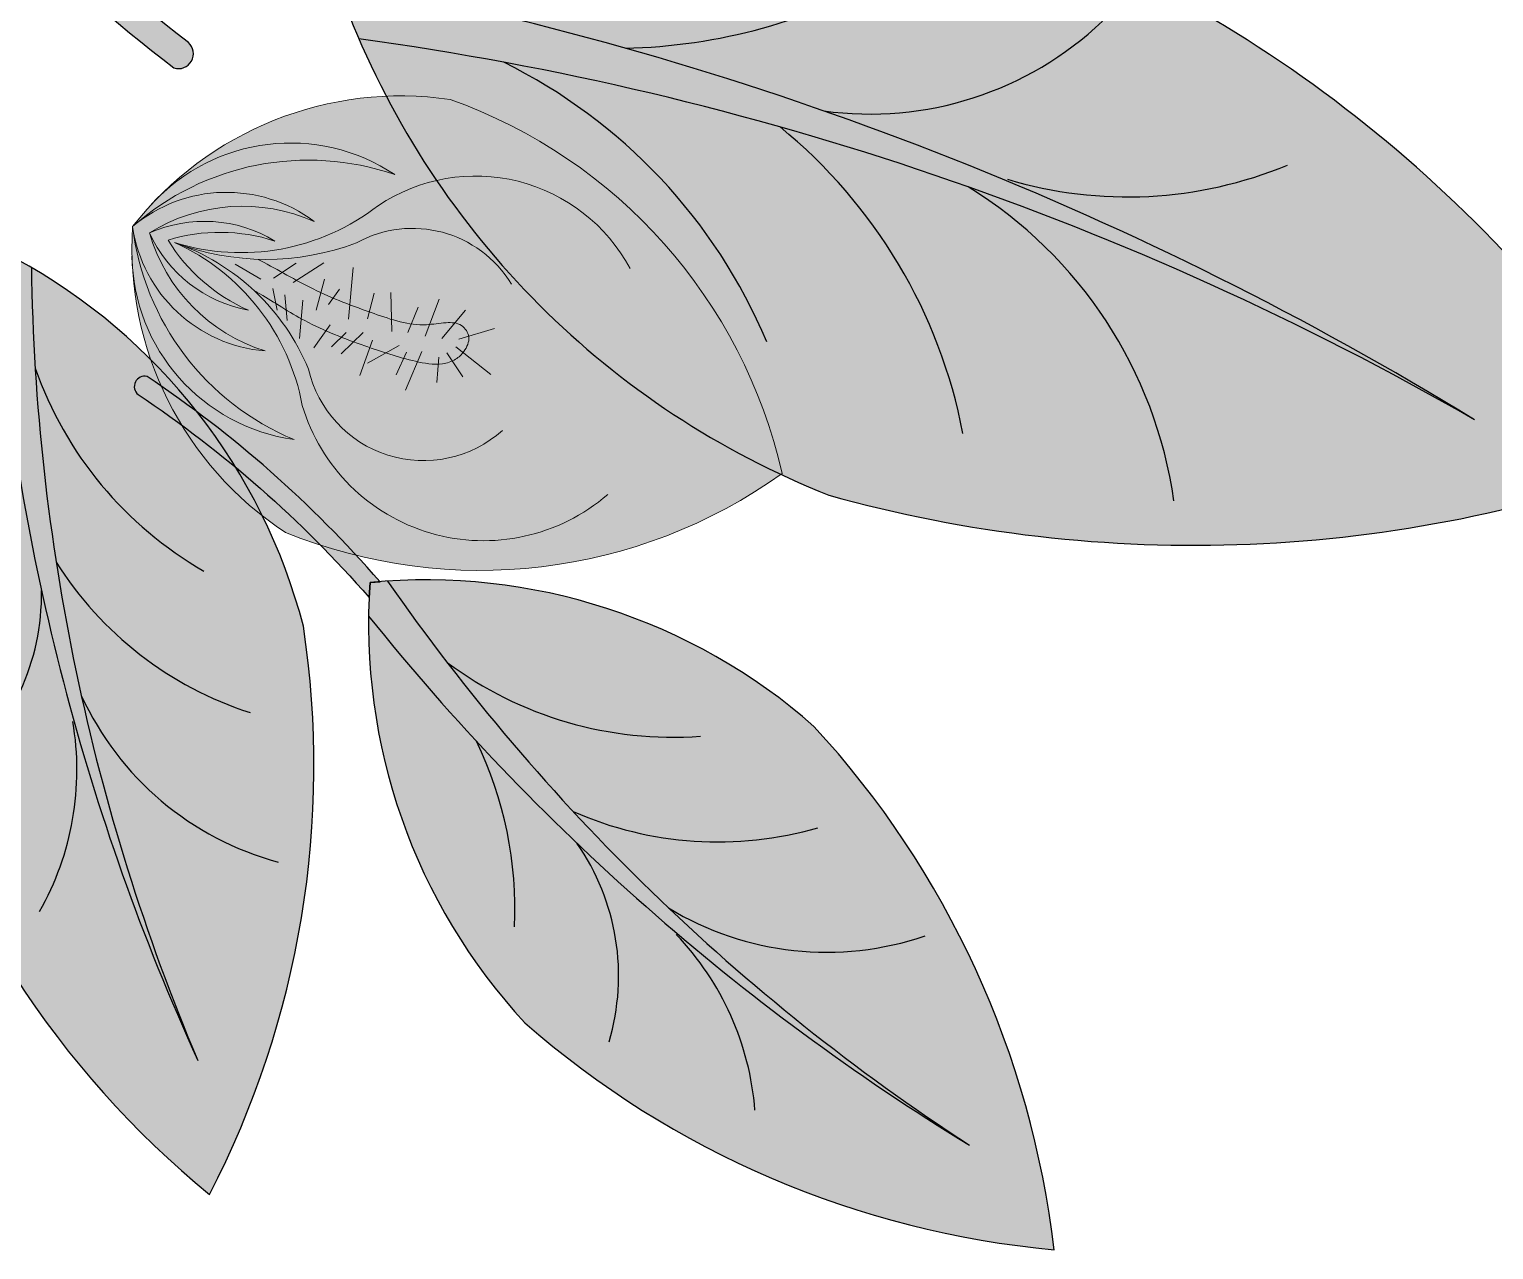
# Model space of a CAD drawing. Header units: inches. Extents: x 9636 to 21597, y -10243 to 557.
# Drawn here: x 14536.9 to 14550.61, y -8242.06 to -8230.63 of the extents above; entities that cross this region are included whole.
import ezdxf

# ---------------------------------------------------------------- set-up
doc = ezdxf.new("R2010")
doc.units = ezdxf.units.IN
doc.header["$MEASUREMENT"] = 0
doc.layers.add('MESA', color=7, linetype='Continuous')

# ---------------------------------------------------------------- blocks, each defined once
blk = doc.blocks.new('FF')
at = {"layer": 'MESA', "ltscale": 0.8}
h = blk.add_hatch(color=35, dxfattribs=at)
h.dxf.hatch_style = 1
h.set_gradient(color1=(179, 116, 77), color2=(114, 74, 49), one_color=1, tint=0.3199999928474426, name='CURVED')
h.paths.add_polyline_path([(14537.81046363166, -8229.083437258581), (14537.96099793595, -8229.306963377834, -0.03310768506175343), (14536.36674567294, -8230.701965570528, -0.8090823413515376), (14536.23117684025, -8230.463504655223, 0.032777259300629)])
h.paths.add_polyline_path([(14539.35716609049, -8227.71373210775, -0.03310768506174779), (14537.96099793595, -8229.306963377834), (14537.81046363166, -8229.083437258581, 0.03277725930060161), (14539.19584872918, -8227.508813201752), (14539.22034249643, -8227.710405643213)])
h = blk.add_hatch(color=35, dxfattribs=at)
h.dxf.hatch_style = 1
h.set_gradient(color1=(179, 116, 77), color2=(114, 74, 49), one_color=1, tint=0.3199999928474426, name='CURVED')
h.paths.add_polyline_path([(14536.81131805871, -8229.368163304305), (14536.66024544816, -8229.59132595597, 0.03310768506175343), (14538.25113084106, -8230.990166569618, 0.8090823413515376), (14538.38727401938, -8230.752033095445, -0.032777259300629)])
h.paths.add_polyline_path([(14535.26792136086, -8227.994734263757, 0.03310768506174779), (14536.66024544816, -8229.59132595597), (14536.81131805871, -8229.368163304305, -0.03277725930060161), (14535.42973214993, -8227.790204760668), (14535.40475257496, -8227.991737581624)])
h = blk.add_hatch(color=85, dxfattribs=at)
h.dxf.hatch_style = 1
h.set_gradient(color1=(103, 159, 96), color2=(179, 207, 175), one_color=1, tint=0.75, name='INVCURVED')
h.paths.add_polyline_path([(14544.38362195503, -8234.990745098672, -0.1995123331975758), (14539.98406682063, -8230.718304237444, -0.0967495278531692), (14550.42713403592, -8234.284239229204, 0.08665420676483183), (14540.290036643, -8230.271352359214, -0.1924888780828612), (14546.18981151151, -8229.649046316355, -0.1586077411667837), (14552.2193437339, -8234.66402610462, -0.1586077411660197)])
h = blk.add_hatch(color=35, dxfattribs=at)
h.dxf.hatch_style = 1
h.set_gradient(color1=(179, 116, 77), color2=(114, 74, 49), one_color=1, tint=0.3199999928474426, name='CURVED')
h.paths.add_polyline_path([(14535.67365862035, -8230.486523323823), (14535.824115178, -8230.710101782119, 0.03310768506175343), (14537.71647271247, -8229.757917788605, 0.8090823413515376), (14537.54654781758, -8229.54258537901, -0.032777259300629)])
h.paths.add_polyline_path([(14533.82263078393, -8231.404170666305, 0.03310768506174779), (14535.824115178, -8230.710101782119), (14535.67365862035, -8230.486523323823, -0.03277725930060161), (14533.69347135203, -8231.177603037886), (14533.87103202314, -8231.276150819016)])
h = blk.add_hatch(color=85, dxfattribs=at)
h.dxf.hatch_style = 1
h.set_gradient(color1=(103, 159, 96), color2=(52, 80, 48), one_color=1, tint=0.25)
h.paths.add_polyline_path([(14550.42713403589, -8234.284239229186, 0.09674952785286056), (14539.98406682063, -8230.718304237445, -0.007527451123012324), (14539.89234654395, -8230.4958963588, -0.01429188129494994), (14540.290036643, -8230.271352359214, -0.08665420676455064)])
h = blk.add_hatch(color=7, dxfattribs=at)
h.dxf.hatch_style = 1
h.set_gradient(color1=(237, 238, 238), one_color=1, tint=1)
h.paths.add_polyline_path([(14543.94602374519, -8234.787526065329, 0.2569091805170801), (14540.83711615209, -8231.285414740196, 0.2403030205165218), (14538.09282917926, -8232.214131259536, -0.3583807301859824), (14540.32023990645, -8231.989416235552, 0.2702333190890776), (14537.86437250411, -8232.475479460081, -0.3489770048102109), (14539.56589555808, -8232.429177116397, 0.2509502793129825), (14538.02254269178, -8232.535610637027, -0.2453890551403372), (14539.19630440203, -8232.610810781163, 0.1532458537889449), (14538.19625472328, -8232.601650318798, 0.1518402250092038), (14538.9414311011, -8233.255450619377, 0.00137366511991412), (14538.94982352939, -8233.259158743418, -0.245389055139057), (14538.02254269181, -8232.535610636945, 0.2509502793127925), (14539.10540971737, -8233.640447805567, -0.3489770048638718), (14537.86437250394, -8232.475479460167, 0.2702333191166405), (14539.37709852169, -8234.47027322205, -0.358380731124288), (14537.86151211421, -8232.822592047998, 0.240303021013481), (14539.29575174871, -8235.339848901058, 0.2569091805174252)])
edge = h.paths.add_edge_path(flags=16)
edge.add_arc((14539.11253743001, -8230.387248069223), 2.395479541308428, 249.1008487088385, 250.6002093946035, ccw=False)
edge.add_arc((14537.55926327311, -8234.620440098804), 2.114123560077597, 69.00107138245801, 70.69998672081118, ccw=False)
edge.add_arc((14539.11253743002, -8230.387248069226), 2.395479541308428, 250.6002093942484, 268.1592820183261)
edge.add_spline(control_points=[(14539.03957554434, -8232.783558245756), (14539.04779016239, -8232.787707911095), (14539.12434451368, -8232.826728327476), (14539.19955912553, -8232.868312759687), (14539.26651651439, -8232.905543712614)], knot_values=[0.2471511740125481, 0.2471511740125481, 0.2471511740125481, 0.2471511740125481, 0.247785628570655, 0.2530743171580143, 0.2530743171580143, 0.2530743171580143, 0.2530743171580143], degree=3, periodic=0)
edge.add_spline(control_points=[(14539.26651651439, -8232.905543712614), (14539.31101870318, -8232.930288687356), (14539.35543225842, -8232.95507819675), (14539.40001185989, -8232.979341688662)], knot_values=[0.2436361292652643, 0.2436361292652643, 0.2436361292652643, 0.2436361292652643, 0.2471511740125481, 0.2471511740125481, 0.2471511740125481, 0.2471511740125481], degree=3, periodic=0)
edge.add_spline(control_points=[(14539.40001185989, -8232.979341688662), (14539.45096388302, -8233.007073520266), (14539.52618102662, -8233.046828576289), (14539.60268853449, -8233.083258081504), (14539.62728072487, -8233.094607462182)], knot_values=[0.2377304945037521, 0.2377304945037521, 0.2377304945037521, 0.2377304945037521, 0.2417479965750198, 0.2436361292652643, 0.2436361292652643, 0.2436361292652643, 0.2436361292652643], degree=3, periodic=0)
edge.add_spline(control_points=[(14539.62728072487, -8233.094607462182), (14539.66521062758, -8233.112112243105), (14539.70345318, -8233.128908702156), (14539.74200665221, -8233.145151592138)], knot_values=[0.2348183224622999, 0.2348183224622999, 0.2348183224622999, 0.2348183224622999, 0.2377304945037521, 0.2377304945037521, 0.2377304945037521, 0.2377304945037521], degree=3, periodic=0)
edge.add_spline(control_points=[(14539.74200665221, -8233.145151592138), (14539.79347108315, -8233.166833973562), (14539.84548954721, -8233.18752994112), (14539.89805792957, -8233.207607597986)], knot_values=[0.2309309092598198, 0.2309309092598198, 0.2309309092598198, 0.2309309092598198, 0.2348183224622999, 0.2348183224622999, 0.2348183224622999, 0.2348183224622999], degree=3, periodic=0)
edge.add_spline(control_points=[(14539.89805792957, -8233.207607597986), (14539.95836941803, -8233.230642610977), (14540.01940475724, -8233.252863749127), (14540.08115773311, -8233.274826911402)], knot_values=[0.2264708961110354, 0.2264708961110354, 0.2264708961110354, 0.2264708961110354, 0.2309309092598199, 0.2309309092598199, 0.2309309092598199, 0.2309309092598199], degree=3, periodic=0)
edge.add_spline(control_points=[(14540.08115773311, -8233.274826911402), (14540.09574092556, -8233.28001359298), (14540.16439447165, -8233.304296651944), (14540.23392834738, -8233.328423970806), (14540.28893648418, -8233.344904824253)], knot_values=[0.2215260703448321, 0.2215260703448321, 0.2215260703448321, 0.2215260703448321, 0.222579318859487, 0.2264708961110354, 0.2264708961110354, 0.2264708961110354, 0.2264708961110354], degree=3, periodic=0)
edge.add_spline(control_points=[(14540.28893648418, -8233.344904824253), (14540.35054356906, -8233.363362772407), (14540.41250811608, -8233.378675716034), (14540.47446451017, -8233.387456872802)], knot_values=[0.2171676473178, 0.2171676473178, 0.2171676473178, 0.2171676473178, 0.2215260703448321, 0.2215260703448321, 0.2215260703448321, 0.2215260703448321], degree=3, periodic=0)
edge.add_spline(control_points=[(14540.47446451017, -8233.387456872802), (14540.52136316382, -8233.3941038773), (14540.57826691255, -8233.397628168188), (14540.63493027849, -8233.393478484348), (14540.64490662099, -8233.392586246393)], knot_values=[0.2131642620453263, 0.2131642620453263, 0.2131642620453263, 0.2131642620453263, 0.2164634238997696, 0.2171676473178, 0.2171676473178, 0.2171676473178, 0.2171676473178], degree=3, periodic=0)
edge.add_spline(control_points=[(14540.64490662099, -8233.392586246393), (14540.69582559596, -8233.388032288656), (14540.77248533237, -8233.374871301407), (14540.85453137769, -8233.374667060894), (14540.88043471914, -8233.37899641743)], knot_values=[0.2077773224475375, 0.2077773224475375, 0.2077773224475375, 0.2077773224475375, 0.2113716592103856, 0.2131642620453263, 0.2131642620453263, 0.2131642620453263, 0.2131642620453263], degree=3, periodic=0)
edge.add_spline(control_points=[(14540.88043471914, -8233.37899641743), (14540.9028236742, -8233.382738396784), (14540.96250172869, -8233.402386252188), (14541.00393625715, -8233.462671088864), (14541.01096609137, -8233.502643263513)], knot_values=[0.203445163018474, 0.203445163018474, 0.203445163018474, 0.203445163018474, 0.2049945578871382, 0.2077773224475375, 0.2077773224475375, 0.2077773224475375, 0.2077773224475375], degree=3, periodic=0)
edge.add_spline(control_points=[(14541.01096609137, -8233.502643263513), (14541.01139275026, -8233.50506927852), (14541.01861914087, -8233.554614825793), (14540.99261306225, -8233.609103327597), (14540.96015452027, -8233.651524864335), (14540.95730544428, -8233.655097667839)], knot_values=[0.1996944706411438, 0.1996944706411438, 0.1996944706411438, 0.1996944706411438, 0.1998633638435843, 0.2031371852270858, 0.203445163018474, 0.203445163018474, 0.203445163018474, 0.203445163018474], degree=3, periodic=0)
edge.add_spline(control_points=[(14540.95730544428, -8233.655097667839), (14540.93744497799, -8233.680003126237), (14540.90639786691, -8233.709114435744), (14540.86891943041, -8233.729073277309), (14540.85848100617, -8233.733826180154)], knot_values=[0.1967564236367511, 0.1967564236367511, 0.1967564236367511, 0.1967564236367511, 0.1989032889930779, 0.1996944706411438, 0.1996944706411438, 0.1996944706411438, 0.1996944706411438], degree=3, periodic=0)
edge.add_spline(control_points=[(14540.85848100617, -8233.733826180154), (14540.82911563451, -8233.747197044899), (14540.78420919473, -8233.759017162574), (14540.73919348187, -8233.763034996695), (14540.7263572267, -8233.763630317208)], knot_values=[0.1936429904609736, 0.1936429904609736, 0.1936429904609736, 0.1936429904609736, 0.1958687424163022, 0.1967564236367511, 0.1967564236367511, 0.1967564236367511, 0.1967564236367511], degree=3, periodic=0)
edge.add_spline(control_points=[(14540.7263572267, -8233.763630317208), (14540.66117610752, -8233.766653290546), (14540.59595175881, -8233.755488913223), (14540.53162771607, -8233.741139129017)], knot_values=[0.1891354409754396, 0.1891354409754396, 0.1891354409754396, 0.1891354409754396, 0.1936429904609736, 0.1936429904609736, 0.1936429904609736, 0.1936429904609736], degree=3, periodic=0)
edge.add_spline(control_points=[(14540.53162771607, -8233.741139129017), (14540.52577873972, -8233.739834305115), (14540.48240885184, -8233.729951225509), (14540.43948838947, -8233.719072309828), (14540.40261933587, -8233.709047709473)], knot_values=[0.1860923947748148, 0.1860923947748148, 0.1860923947748148, 0.1860923947748148, 0.186502265629451, 0.1891354409754396, 0.1891354409754396, 0.1891354409754396, 0.1891354409754396], degree=3, periodic=0)
edge.add_spline(control_points=[(14540.40261933587, -8233.709047709473), (14540.34647633978, -8233.693782573986), (14540.29096037583, -8233.677100693665), (14540.23583803691, -8233.659477575799)], knot_values=[0.1820826809719926, 0.1820826809719926, 0.1820826809719926, 0.1820826809719926, 0.1860923947748149, 0.1860923947748149, 0.1860923947748149, 0.1860923947748149], degree=3, periodic=0)
edge.add_spline(control_points=[(14540.23583803691, -8233.659477575799), (14540.18508841587, -8233.643252455988), (14540.13467244631, -8233.626229507625), (14540.08440797805, -8233.608779815091)], knot_values=[0.1783910477803653, 0.1783910477803653, 0.1783910477803653, 0.1783910477803653, 0.1820826809719925, 0.1820826809719925, 0.1820826809719925, 0.1820826809719925], degree=3, periodic=0)
edge.add_spline(control_points=[(14540.08440797805, -8233.608779815091), (14540.06919862776, -8233.603499773433), (14540.01871300987, -8233.585827494484), (14539.96832480471, -8233.567837403905), (14539.93319482175, -8233.554976405021)], knot_values=[0.1746797876871894, 0.1746797876871894, 0.1746797876871894, 0.1746797876871894, 0.175796826109966, 0.1783910477803653, 0.1783910477803653, 0.1783910477803653, 0.1783910477803653], degree=3, periodic=0)
edge.add_spline(control_points=[(14539.93319482175, -8233.554976405021), (14539.8950692646, -8233.541018733924), (14539.85705214054, -8233.526724586245), (14539.8192002871, -8233.511927291567)], knot_values=[0.171864353741853, 0.171864353741853, 0.171864353741853, 0.171864353741853, 0.1746797876871893, 0.1746797876871893, 0.1746797876871893, 0.1746797876871893], degree=3, periodic=0)
edge.add_spline(control_points=[(14539.8192002871, -8233.511927291567), (14539.77073927107, -8233.492982593509), (14539.72254915341, -8233.47321317718), (14539.67474920962, -8233.452269278974)], knot_values=[0.1682598066156458, 0.1682598066156458, 0.1682598066156458, 0.1682598066156458, 0.171864353741853, 0.171864353741853, 0.171864353741853, 0.171864353741853], degree=3, periodic=0)
edge.add_spline(control_points=[(14539.67474920962, -8233.452269278974), (14539.60783627068, -8233.422950880866), (14539.53025453364, -8233.385865652679), (14539.45417459742, -8233.34429477145), (14539.44299491644, -8233.33808608942)], knot_values=[0.1623418216133556, 0.1623418216133556, 0.1623418216133556, 0.1623418216133556, 0.1673876610569998, 0.1682598066156458, 0.1682598066156458, 0.1682598066156458, 0.1682598066156458], degree=3, periodic=0)
edge.add_spline(control_points=[(14539.44299491644, -8233.33808608942), (14539.39571695224, -8233.31183007663), (14539.34901797268, -8233.284102298701), (14539.30287967565, -8233.25604668451)], knot_values=[0.1586535887747186, 0.1586535887747186, 0.1586535887747186, 0.1586535887747186, 0.1623418216133555, 0.1623418216133555, 0.1623418216133555, 0.1623418216133555], degree=3, periodic=0)
edge.add_spline(control_points=[(14539.30287967565, -8233.25604668451), (14539.27009850245, -8233.236113223435), (14539.23760036605, -8233.216014268133), (14539.2053787021, -8233.196160105661)], knot_values=[0.1560331062850654, 0.1560331062850654, 0.1560331062850654, 0.1560331062850654, 0.1586535887747186, 0.1586535887747186, 0.1586535887747186, 0.1586535887747186], degree=3, periodic=0)
edge.add_spline(control_points=[(14539.2053787021, -8233.196160105661), (14539.15535003879, -8233.165333727131), (14539.08798032873, -8233.124067149512), (14539.02180631782, -8233.08676028031), (14539.00405265557, -8233.077034102735)], knot_values=[0.1504801710943955, 0.1504801710943955, 0.1504801710943955, 0.1504801710943955, 0.1545488385723417, 0.1560331062850654, 0.1560331062850654, 0.1560331062850654, 0.1560331062850654], degree=3, periodic=0)
edge.add_arc((14537.55926327309, -8234.620440098799), 2.114123560077598, 46.89019295563197, 69.00107138205705)
at = {"layer": 'MESA', "lineweight": 5, "ltscale": 0.8}
h = blk.add_hatch(color=83, dxfattribs=at)
h.dxf.hatch_style = 1
h.set_gradient(color1=(117, 211, 105), one_color=1, tint=1)
h.paths.add_polyline_path([(14540.32023990645, -8231.989416235552, 0.3583807301414101), (14538.09282917946, -8232.21413125934, 0.02724021252780064), (14537.86437250388, -8232.47547946028, -0.27023331912118)])
h.paths.add_polyline_path([(14538.02254269182, -8232.535610636996, -0.2509502793036039), (14539.56589555808, -8232.429177116397, 0.3489770048638718), (14537.86437250391, -8232.475479460249, 0.3489770048564635), (14539.10540971738, -8233.640447805568, -0.2509502793046178)])
h.paths.add_polyline_path([(14539.19630440203, -8232.610810781163, 0.2453890551401661), (14538.02254269178, -8232.535610637025, 0.2453890551330679), (14538.94982352939, -8233.259158743418, -0.1532458537798691), (14538.19625472334, -8232.601650318784, -0.1532458537804744)], flags=17)
h.paths.add_polyline_path([(14537.86437250394, -8232.475479460167, 0.02724021243329556), (14537.86151211448, -8232.822592052975, 0.3583807303279284), (14539.3770985217, -8234.470273222052, -0.2702333191168038)])
at = {"layer": 'MESA', "ltscale": 0.8}
h = blk.add_hatch(color=85, dxfattribs=at)
h.dxf.hatch_style = 1
h.set_gradient(color1=(103, 159, 96), color2=(52, 80, 48), one_color=1, tint=0.25)
h.paths.add_polyline_path([(14538.47487298526, -8240.283506704387, -0.09674952785286056), (14536.91681278713, -8232.858363113144, 0.007527451123012324), (14536.77273125998, -8232.777132503117, 0.01429188129494994), (14536.58617131873, -8233.029692261836, 0.08665420676455064)])
at = {"layer": 'MESA', "lineweight": 5, "ltscale": 0.8}
h = blk.add_hatch(color=95, dxfattribs=at)
h.dxf.hatch_style = 1
h.set_gradient(color1=(68, 182, 53), color2=(121, 213, 109), one_color=1, tint=0.6299999952316284, name='CYLINDER')
edge = h.paths.add_edge_path()
edge.add_spline(control_points=[(14540.7263572267, -8233.763630317208), (14540.73919348187, -8233.763034996695), (14540.78420919473, -8233.759017162574), (14540.82911563451, -8233.747197044899), (14540.85848100617, -8233.733826180154)], knot_values=[0.1936429904609736, 0.1936429904609736, 0.1936429904609736, 0.1936429904609736, 0.1945306716814224, 0.1967564236367511, 0.1967564236367511, 0.1967564236367511, 0.1967564236367511], degree=3, periodic=0)
edge.add_spline(control_points=[(14540.85848100617, -8233.733826180154), (14540.86891943041, -8233.729073277309), (14540.90639786691, -8233.709114435744), (14540.93744497799, -8233.680003126237), (14540.95730544428, -8233.655097667839)], knot_values=[0.1967564236367511, 0.1967564236367511, 0.1967564236367511, 0.1967564236367511, 0.197547605284817, 0.1996944706411439, 0.1996944706411439, 0.1996944706411439, 0.1996944706411439], degree=3, periodic=0)
edge.add_spline(control_points=[(14540.95730544428, -8233.655097667839), (14540.96015452027, -8233.651524864335), (14540.99261306225, -8233.609103327597), (14541.01861914087, -8233.554614825793), (14541.01139275026, -8233.50506927852), (14541.01096609137, -8233.502643263513)], knot_values=[0.1996944706411439, 0.1996944706411439, 0.1996944706411439, 0.1996944706411439, 0.2000024484325321, 0.2032762698160336, 0.2034451630184741, 0.2034451630184741, 0.2034451630184741, 0.2034451630184741], degree=3, periodic=0)
edge.add_spline(control_points=[(14541.01096609137, -8233.502643263513), (14541.00393625715, -8233.462671088864), (14540.96250172869, -8233.402386252188), (14540.9028236742, -8233.382738396784), (14540.88043471914, -8233.37899641743)], knot_values=[0.2034451630184741, 0.2034451630184741, 0.2034451630184741, 0.2034451630184741, 0.2062279275788734, 0.2077773224475375, 0.2077773224475375, 0.2077773224475375, 0.2077773224475375], degree=3, periodic=0)
edge.add_spline(control_points=[(14540.88043471914, -8233.37899641743), (14540.85453137769, -8233.374667060894), (14540.77248533237, -8233.374871301407), (14540.69582559596, -8233.388032288656), (14540.64490662099, -8233.392586246393)], knot_values=[0.2077773224475375, 0.2077773224475375, 0.2077773224475375, 0.2077773224475375, 0.2095699252824783, 0.2131642620453263, 0.2131642620453263, 0.2131642620453263, 0.2131642620453263], degree=3, periodic=0)
edge.add_spline(control_points=[(14540.64490662099, -8233.392586246393), (14540.63493027849, -8233.393478484348), (14540.57826691255, -8233.397628168188), (14540.52136316382, -8233.3941038773), (14540.47446451017, -8233.387456872802)], knot_values=[0.2131642620453263, 0.2131642620453263, 0.2131642620453263, 0.2131642620453263, 0.2138684854633567, 0.2171676473178, 0.2171676473178, 0.2171676473178, 0.2171676473178], degree=3, periodic=0)
edge.add_spline(control_points=[(14540.47446451017, -8233.387456872802), (14540.41250811608, -8233.378675716034), (14540.35054356906, -8233.363362772407), (14540.28893648418, -8233.344904824253)], knot_values=[0.2171676473178, 0.2171676473178, 0.2171676473178, 0.2171676473178, 0.2215260703448321, 0.2215260703448321, 0.2215260703448321, 0.2215260703448321], degree=3, periodic=0)
edge.add_spline(control_points=[(14540.28893648418, -8233.344904824253), (14540.23392834738, -8233.328423970806), (14540.16439447165, -8233.304296651944), (14540.09574092556, -8233.28001359298), (14540.08115773311, -8233.274826911402)], knot_values=[0.2215260703448321, 0.2215260703448321, 0.2215260703448321, 0.2215260703448321, 0.2254176475963806, 0.2264708961110354, 0.2264708961110354, 0.2264708961110354, 0.2264708961110354], degree=3, periodic=0)
edge.add_spline(control_points=[(14540.08115773311, -8233.274826911402), (14540.01940475724, -8233.252863749127), (14539.95836941803, -8233.230642610977), (14539.89805792957, -8233.207607597986)], knot_values=[0.2264708961110354, 0.2264708961110354, 0.2264708961110354, 0.2264708961110354, 0.2309309092598199, 0.2309309092598199, 0.2309309092598199, 0.2309309092598199], degree=3, periodic=0)
edge.add_spline(control_points=[(14539.89805792957, -8233.207607597986), (14539.84548954721, -8233.18752994112), (14539.79347108315, -8233.166833973562), (14539.74200665221, -8233.145151592138)], knot_values=[0.2309309092598199, 0.2309309092598199, 0.2309309092598199, 0.2309309092598199, 0.2348183224622999, 0.2348183224622999, 0.2348183224622999, 0.2348183224622999], degree=3, periodic=0)
edge.add_spline(control_points=[(14539.74200665221, -8233.145151592138), (14539.70345318, -8233.128908702156), (14539.66521062758, -8233.112112243105), (14539.62728072487, -8233.094607462182)], knot_values=[0.2348183224622999, 0.2348183224622999, 0.2348183224622999, 0.2348183224622999, 0.2377304945037521, 0.2377304945037521, 0.2377304945037521, 0.2377304945037521], degree=3, periodic=0)
edge.add_spline(control_points=[(14539.62728072487, -8233.094607462182), (14539.60268853449, -8233.083258081504), (14539.52618102662, -8233.046828576289), (14539.45096388302, -8233.007073520266), (14539.40001185989, -8232.979341688662)], knot_values=[0.2377304945037521, 0.2377304945037521, 0.2377304945037521, 0.2377304945037521, 0.2396186271939966, 0.2436361292652643, 0.2436361292652643, 0.2436361292652643, 0.2436361292652643], degree=3, periodic=0)
edge.add_spline(control_points=[(14539.40001185989, -8232.979341688662), (14539.35543225842, -8232.95507819675), (14539.31101870318, -8232.930288687356), (14539.26651651439, -8232.905543712614)], knot_values=[0.2436361292652643, 0.2436361292652643, 0.2436361292652643, 0.2436361292652643, 0.2471511740125481, 0.2471511740125481, 0.2471511740125481, 0.2471511740125481], degree=3, periodic=0)
edge.add_spline(control_points=[(14539.26651651439, -8232.905543712614), (14539.19955912553, -8232.868312759687), (14539.12434451368, -8232.826728327476), (14539.04779016239, -8232.787707911095), (14539.03957554434, -8232.783558245756)], knot_values=[0.2471511740125481, 0.2471511740125481, 0.2471511740125481, 0.2471511740125481, 0.2524398625999075, 0.2530743171580144, 0.2530743171580144, 0.2530743171580144, 0.2530743171580144], degree=3, periodic=0)
edge.add_arc((14539.06126512141, -8230.669545949304), 2.114123560077597, 250.6999867139925, 269.41217105205334, ccw=False)
edge.add_arc((14537.55926327309, -8234.620440098799), 2.114123560077598, 46.89019295533399, 67.66965249074099, ccw=False)
edge.add_spline(control_points=[(14539.00405265557, -8233.077034102735), (14539.02180631782, -8233.08676028031), (14539.08798032873, -8233.124067149512), (14539.15535003879, -8233.165333727131), (14539.2053787021, -8233.196160105661)], knot_values=[0.1504801710943955, 0.1504801710943955, 0.1504801710943955, 0.1504801710943955, 0.1519644388071193, 0.1560331062850654, 0.1560331062850654, 0.1560331062850654, 0.1560331062850654], degree=3, periodic=0)
edge.add_spline(control_points=[(14539.2053787021, -8233.196160105661), (14539.23760036605, -8233.216014268133), (14539.27009850245, -8233.236113223435), (14539.30287967565, -8233.25604668451)], knot_values=[0.1560331062850654, 0.1560331062850654, 0.1560331062850654, 0.1560331062850654, 0.1586535887747186, 0.1586535887747186, 0.1586535887747186, 0.1586535887747186], degree=3, periodic=0)
edge.add_spline(control_points=[(14539.30287967565, -8233.25604668451), (14539.34901797268, -8233.284102298701), (14539.39571695224, -8233.31183007663), (14539.44299491644, -8233.33808608942)], knot_values=[0.1586535887747186, 0.1586535887747186, 0.1586535887747186, 0.1586535887747186, 0.1623418216133556, 0.1623418216133556, 0.1623418216133556, 0.1623418216133556], degree=3, periodic=0)
edge.add_spline(control_points=[(14539.44299491644, -8233.33808608942), (14539.45417459742, -8233.34429477145), (14539.53025453364, -8233.385865652679), (14539.60783627068, -8233.422950880866), (14539.67474920962, -8233.452269278974)], knot_values=[0.1623418216133556, 0.1623418216133556, 0.1623418216133556, 0.1623418216133556, 0.1632139671720015, 0.1682598066156458, 0.1682598066156458, 0.1682598066156458, 0.1682598066156458], degree=3, periodic=0)
edge.add_spline(control_points=[(14539.67474920962, -8233.452269278974), (14539.72254915341, -8233.47321317718), (14539.77073927107, -8233.492982593509), (14539.8192002871, -8233.511927291567)], knot_values=[0.1682598066156458, 0.1682598066156458, 0.1682598066156458, 0.1682598066156458, 0.171864353741853, 0.171864353741853, 0.171864353741853, 0.171864353741853], degree=3, periodic=0)
edge.add_spline(control_points=[(14539.8192002871, -8233.511927291567), (14539.85705214054, -8233.526724586245), (14539.8950692646, -8233.541018733924), (14539.93319482175, -8233.554976405021)], knot_values=[0.171864353741853, 0.171864353741853, 0.171864353741853, 0.171864353741853, 0.1746797876871894, 0.1746797876871894, 0.1746797876871894, 0.1746797876871894], degree=3, periodic=0)
edge.add_spline(control_points=[(14539.93319482175, -8233.554976405021), (14539.96832480471, -8233.567837403905), (14540.01871300987, -8233.585827494484), (14540.06919862776, -8233.603499773433), (14540.08440797805, -8233.608779815091)], knot_values=[0.1746797876871894, 0.1746797876871894, 0.1746797876871894, 0.1746797876871894, 0.1772740093575887, 0.1783910477803653, 0.1783910477803653, 0.1783910477803653, 0.1783910477803653], degree=3, periodic=0)
edge.add_spline(control_points=[(14540.08440797805, -8233.608779815091), (14540.13467244631, -8233.626229507625), (14540.18508841587, -8233.643252455988), (14540.23583803691, -8233.659477575799)], knot_values=[0.1783910477803653, 0.1783910477803653, 0.1783910477803653, 0.1783910477803653, 0.1820826809719925, 0.1820826809719925, 0.1820826809719925, 0.1820826809719925], degree=3, periodic=0)
edge.add_spline(control_points=[(14540.23583803691, -8233.659477575799), (14540.29096037583, -8233.677100693665), (14540.34647633978, -8233.693782573986), (14540.40261933587, -8233.709047709473)], knot_values=[0.1820826809719925, 0.1820826809719925, 0.1820826809719925, 0.1820826809719925, 0.1860923947748148, 0.1860923947748148, 0.1860923947748148, 0.1860923947748148], degree=3, periodic=0)
edge.add_spline(control_points=[(14540.40261933587, -8233.709047709473), (14540.43948838947, -8233.719072309828), (14540.48240885184, -8233.729951225509), (14540.52577873972, -8233.739834305115), (14540.53162771607, -8233.741139129017)], knot_values=[0.1860923947748148, 0.1860923947748148, 0.1860923947748148, 0.1860923947748148, 0.1887255701208035, 0.1891354409754396, 0.1891354409754396, 0.1891354409754396, 0.1891354409754396], degree=3, periodic=0)
edge.add_spline(control_points=[(14540.53162771607, -8233.741139129017), (14540.59595175881, -8233.755488913223), (14540.66117610752, -8233.766653290546), (14540.7263572267, -8233.763630317208)], knot_values=[0.1891354409754396, 0.1891354409754396, 0.1891354409754396, 0.1891354409754396, 0.1936429904609736, 0.1936429904609736, 0.1936429904609736, 0.1936429904609736], degree=3, periodic=0)
at = {"layer": 'MESA', "ltscale": 0.8}
h = blk.add_hatch(color=85, dxfattribs=at)
h.dxf.hatch_style = 1
h.set_gradient(color1=(103, 159, 96), color2=(179, 207, 175), one_color=1, tint=0.75, name='INVCURVED')
h.paths.add_polyline_path([(14539.46353348967, -8236.218683247049, 0.1995123331975758), (14536.91681278713, -8232.858363113144, 0.0967495278531692), (14538.47487298527, -8240.283506704409, -0.08665420676483183), (14536.58617131873, -8233.029692261836, 0.1924888780828612), (14535.66701562164, -8237.00348803588, 0.1586077411667837), (14538.58381923426, -8241.538327583197, 0.1586077411660197)])
h = blk.add_hatch(color=35, dxfattribs=at)
h.dxf.hatch_style = 1
h.set_gradient(color1=(179, 116, 77), color2=(114, 74, 49), one_color=1, tint=0.3199999928474426, name='CURVED')
h.paths.add_polyline_path([(14539.06062375597, -8234.927800033907), (14539.15428057078, -8234.767935143016, 0.03310768506175343), (14538.00022701045, -8233.879449210655, 0.8090823413515376), (14537.9174827587, -8234.04891679524, -0.032777259300629)])
h.paths.add_polyline_path([(14540.18095980317, -8235.800977555464, 0.03310768506174779), (14539.15428057078, -8234.767935143016), (14539.06062375597, -8234.927800033907, -0.03277725930060161), (14540.07910196462, -8235.948539582163), (14540.08721934268, -8235.809157708587)])
h = blk.add_hatch(color=85, dxfattribs=at)
h.dxf.hatch_style = 1
h.set_gradient(color1=(103, 159, 96), color2=(179, 207, 175), one_color=1, tint=0.75, name='INVCURVED')
h.paths.add_polyline_path([(14544.2431654588, -8237.155560338666, 0.1995123331975758), (14540.25208523497, -8235.795848462547, 0.0967495278531692), (14545.69852635333, -8241.077570537422, -0.08665420676483183), (14540.07394189861, -8236.122868965764, 0.1924888780828612), (14541.53596522272, -8239.93054382702, 0.1586077411667837), (14546.49102739278, -8242.056542868731, 0.1586077411660197)])
h = blk.add_hatch(color=85, dxfattribs=at)
h.dxf.hatch_style = 1
h.set_gradient(color1=(103, 159, 96), color2=(52, 80, 48), one_color=1, tint=0.25)
h.paths.add_polyline_path([(14545.69852635331, -8241.077570537409, -0.09674952785286056), (14540.25208523497, -8235.795848462547, 0.007527451123012324), (14540.08721934268, -8235.809157708585, 0.01429188129494994), (14540.07394189861, -8236.122868965764, 0.08665420676455064)])
at = {"layer": 'MESA', "lineweight": 9, "ltscale": 0.8}
for p, q in [((14539.06491679455, -8232.968488892997), (14538.82507858603, -8232.828507292263)), ((14539.18347171807, -8232.960320113789), (14539.39681480638, -8232.819598875245)), ((14539.36836942363, -8232.999555841237), (14539.65572363975, -8232.815985211018)), ((14539.88549302563, -8233.343602982122), (14539.93018098175, -8232.859925924737)), ((14539.17821053072, -8233.055925762119), (14539.2171808291, -8233.257079315452)), ((14539.5843831995, -8233.256945785626), (14539.66052355515, -8232.968805675497)), ((14539.69875655896, -8233.205017592822), (14539.80185275242, -8233.062313697348)), ((14539.28869764706, -8233.115675886884), (14539.31293736431, -8233.355595615078)), ((14539.45809727409, -8233.164435144268), (14539.4267197221, -8233.525222612816)), ((14540.06491135804, -8233.339781148488), (14540.12469720941, -8233.100752789784)), ((14540.29245236412, -8233.459375524224), (14540.28121516173, -8233.093512514675)), ((14540.60366183896, -8233.50107730458), (14540.73464539448, -8233.156535675844)), ((14540.44153634267, -8233.467807569577), (14540.53917658475, -8233.2295476821)), ((14540.75872633029, -8233.524890981487), (14540.98128262782, -8233.258107775573)), ((14539.71534474428, -8233.395742688666), (14539.56156770379, -8233.609867021256)), ((14539.86521715271, -8233.46794870185), (14539.72573212215, -8233.601255367776)), ((14540.02199827059, -8233.467817631097), (14539.81772365127, -8233.668309003879)), ((14540.9198006721, -8233.5295899091), (14541.25417907125, -8233.430754448475)), ((14540.10923616504, -8233.538533685964), (14539.99173676336, -8233.870973511026)), ((14540.3594986045, -8233.590559732353), (14540.06279968285, -8233.75591438224)), ((14540.88963044499, -8233.601984675284), (14541.21767766067, -8233.859444143442)), ((14540.4276048583, -8233.653163516929), (14540.3331634696, -8233.864397072884)), ((14540.57304596745, -8233.64392851955), (14540.41802132539, -8234.007778741041)), ((14540.73191848099, -8233.698200116422), (14540.71166597754, -8233.9364782632)), ((14540.80793868163, -8233.656530071781), (14540.95540768415, -8233.882059469222))]:
    blk.add_line(p, q, dxfattribs=at)
at = {"layer": 'MESA', "ltscale": 0.8}
for points in [[(14539.19584872918, -8227.508813201754), (14539.22034249642, -8227.710405643216), (14539.35716609049, -8227.713732107752, -0.06628802967972178), (14536.36674567294, -8230.70196557053, -0.8090823413515378), (14536.23117684025, -8230.463504655225, 0.06562502276091056)], [(14535.42973214993, -8227.790204760668), (14535.40475257497, -8227.991737581626), (14535.26792136086, -8227.994734263757, 0.06628802967972178), (14538.25113084106, -8230.990166569618, 0.8090823413515378), (14538.38727401938, -8230.752033095445, -0.06562502276091056)], [(14533.69347135203, -8231.177603037886), (14533.87103202314, -8231.276150819012), (14533.82263078393, -8231.404170666305, 0.06628802967972178), (14537.71647271247, -8229.757917788605, 0.8090823413515378), (14537.54654781758, -8229.54258537901, -0.06562502276091056)], [(14540.07910196462, -8235.948539582163), (14540.08721934268, -8235.809157708585), (14540.18095980317, -8235.800977555464, 0.06628802967972178), (14538.00022701045, -8233.879449210655, 0.8090823413515378), (14537.9174827587, -8234.04891679524, -0.06562502276091056)]]:
    blk.add_lwpolyline(points, format="xyb", close=True, dxfattribs=at)
for centre, radius, start, end in [((14541.49874177143, -8241.421296494167), 12.6724902665297, 32.22351773462009, 68.27344040948549), ((14542.36387021893, -8225.539444441367), 5.266822155525183, 271.2119938413524, 299.565258445784), ((14533.86821907335, -8261.304021973416), 31.69016131675633, 58.49819512433093, 78.30839072245507), ((14547.32434818025, -8227.561079869673), 7.990481596672286, 201.5485235483922, 248.4059091645484), ((14544.76882286061, -8228.26768570437), 3.154423388816684, 262.0833070715543, 313.5804951995756), ((14536.07750378902, -8259.233482772408), 28.78153299601394, 60.09451401802301, 82.19907410075572), ((14539.05581747658, -8235.552470801611), 5.149423105894036, 22.83604433381075, 63.67691191836705), ((14540.82901854482, -8235.335530947374), 4.897047736877401, 10.86414641369372, 50.75463647361044), ((14547.17878681233, -8228.285361296044), 3.912253001405306, 253.3070227178069, 292.5153720414167), ((14543.51236423782, -8235.629493701492), 4.142934166470387, 8.126981040666418, 58.31677819580418), ((14534.14711228557, -8237.602679678657), 5.493612704050534, 14.59164759438553, 61.44903321054196), ((14556.70275928204, -8232.582605314641), 19.78786802722882, 180.7984826581805, 202.9030427409099), ((14558.30085220911, -8231.248554198266), 21.78760700426947, 184.6891660364783, 204.4993616346017), ((14540.29340903793, -8232.630117482815), 3.540329309418852, 199.3206448405678, 240.1615124251224), ((14547.79945830121, -8222.787300027243), 12.6724902665297, 254.3626658468264, 290.4125885216924), ((14539.99674736296, -8233.821951394837), 3.366816296886962, 212.242920285321, 252.1334103452388), ((14540.61165090446, -8241.277681465424), 5.49361270404985, 48.62052890391922, 95.47791452007701), ((14556.49548202634, -8224.494884709791), 19.78786802722636, 214.8273639677143, 236.9319240504435), ((14534.84348960096, -8235.91803662531), 2.168727903706627, 309.4170615593567, 0.9142496873792476), ((14545.56703780412, -8236.198220906163), 5.49361270404985, 175.9388553605458, 222.7962409767018), ((14557.07336115997, -8222.494972438823), 21.78760700426675, 218.718047346011, 238.5282429441339), ((14530.84970402858, -8237.526768432239), 8.712585427786642, 332.5849682372416, 8.634890912107721), ((14542.92272955851, -8233.717109131645), 3.540329309418411, 233.3495261500998, 274.1903937346542), ((14539.97243592949, -8235.677682284791), 2.848348437276324, 204.6807785631314, 254.8705757182655), ((14544.09348721864, -8234.789053286031), 8.712585427786642, 194.7241163494481, 230.7740390243144), ((14534.65355614007, -8237.56405670991), 2.689750615148246, 330.482184717517, 9.69053404112855), ((14537.83642462224, -8243.060034632757), 8.712585427785557, 6.613849546773069, 42.66377222164066), ((14537.82381686552, -8238.8712636899), 3.621043456956857, 357.4611796226852, 25.81444422711427), ((14543.34383258019, -8234.870863207858), 3.366816296886543, 246.2718015948574, 286.1622916547734), ((14540.24603317259, -8239.491823896435), 2.168727903706357, 343.4459428688907, 34.94313099691188), ((14544.36217125923, -8236.422415500398), 2.848348437275969, 238.7096598726627, 288.8994570278014), ((14541.00975525356, -8240.962261049634), 2.689750615147911, 4.511066027052459, 43.71941535066213), ((14547.2802292413, -8233.379774733145), 8.712585427785557, 228.7529976589791, 264.8029203338477)]:
    blk.add_arc(centre, radius, start, end, dxfattribs=at)
at = {"layer": 'MESA', "lineweight": 9, "ltscale": 0.8}
for centre, radius, start, end in [((14540.37537245902, -8234.439935434702), 3.188135513144544, 81.67245554469994, 141.9625024035336), ((14539.20857370308, -8235.862091943012), 4.857790107342154, 12.77979914949899, 70.41265563318272), ((14541.07574359641, -8233.641641565191), 1.639171412224122, 28.12941140612003, 123.7181654663497), ((14538.87998332307, -8230.626227781042), 2.093430711312184, 252.7161203286509, 307.8958146824627), ((14541.04624187032, -8232.675267811217), 3.188135513144544, 176.4071368010668, 236.6971836598999), ((14540.48447365122, -8233.576703818328), 1.0840250083682, 31.15600259720658, 118.8698051437373), ((14537.55926327309, -8234.620440098799), 2.114123560078051, 22.55508940061882, 70.69998670677376), ((14539.11253743003, -8230.387248069226), 2.395479541311127, 249.1008487203983, 290.7461457261026), ((14537.39498765813, -8234.532388543219), 2.093430711312546, 10.47382452219531, 65.65351887595564), ((14540.58770004113, -8233.563835112302), 1.103712575320956, 192.8618374944666, 312.0262829647502), ((14541.15182352847, -8233.644917246802), 1.772325209199227, 196.6196193461039, 310.9170274750137), ((14541.11889299315, -8230.837151850417), 4.857790107342154, 247.9569835714169, 305.5898400551011)]:
    blk.add_arc(centre, radius, start, end, dxfattribs=at)
at = {"layer": 'MESA', "color": 62, "lineweight": 5, "ltscale": 0.8}
for centre, radius, start, end in [((14539.34315834865, -8233.456010439093), 1.76226755302391, 56.3274598087675, 137.5498257563147), ((14539.50913854695, -8234.338521519905), 2.485192357214422, 70.9511806201584, 131.4393176855801), ((14538.74426447129, -8233.522816553594), 1.367890661334735, 53.08313921267003, 130.0343904961811), ((14538.89357223081, -8233.923076284269), 1.638216524196814, 65.77006351033816, 122.1199684243485), ((14540.33140711449, -8232.175610684317), 2.485192357214422, 186.9303215190211, 247.418458584442), ((14539.21781385308, -8232.277183278176), 1.367890661334735, 188.3352487084189, 265.2864999919291), ((14538.53742368924, -8233.697020736878), 1.270423496943097, 58.75954919726626, 113.9088601903899), ((14539.59531486136, -8232.077199159301), 1.638216524196814, 196.2496707802521, 252.5995756942618), ((14539.17893923864, -8232.00956606844), 1.270423496943097, 204.4607790142094, 259.6100900073333), ((14538.68168645104, -8234.199363734711), 1.669829967903257, 72.05006526407011, 106.900304573564), ((14539.62048558112, -8231.729928697256), 1.669829967903257, 211.4693346310361, 246.3195739405302), ((14539.6210739936, -8232.724975855543), 1.76226755302391, 180.8198134482872, 262.0421793958311)]:
    blk.add_arc(centre, radius, start, end, dxfattribs=at)
blk.add_open_spline([(14539.00405265557, -8233.077034102735), (14539.02180631782, -8233.08676028031), (14539.17355423702, -8233.172311083337), (14539.50608516951, -8233.396136737954), (14540.00221424377, -8233.584059620867), (14540.43051570628, -8233.725715696271), (14540.72476623402, -8233.779796619558), (14540.88731711857, -8233.72980268761), (14540.97772739752, -8233.640292096252), (14541.03791392345, -8233.514187977493), (14540.94797745631, -8233.377551444413), (14540.78360601831, -8233.370625455864), (14540.51303186688, -8233.4235422127), (14540.08220422967, -8233.278390997988), (14539.56494072146, -8233.085744523534), (14539.22169978958, -8232.876351155433), (14539.04779016239, -8232.787707911095), (14539.03957554434, -8232.783558245756)], degree=3, knots=[0.1504801710943955, 0.1504801710943955, 0.1504801710943955, 0.1504801710943955, 0.1519644388071193, 0.1632139671720015, 0.1772740093575887, 0.1887255701208035, 0.1945306716814224, 0.197547605284817, 0.2000024484325321, 0.2032762698160336, 0.2062279275788734, 0.2095699252824783, 0.2138684854633567, 0.2254176475963806, 0.2396186271939966, 0.2524398625999075, 0.2530743171580144, 0.2530743171580144, 0.2530743171580144, 0.2530743171580144], dxfattribs=at)

msp = doc.modelspace()

# ---------------------------------------------------------------- block references
at = {"color": 18, "true_color": 0x000000}
msp.add_blockref('FF', (0, 0), dxfattribs=at)

doc.saveas('drawing.dxf')
